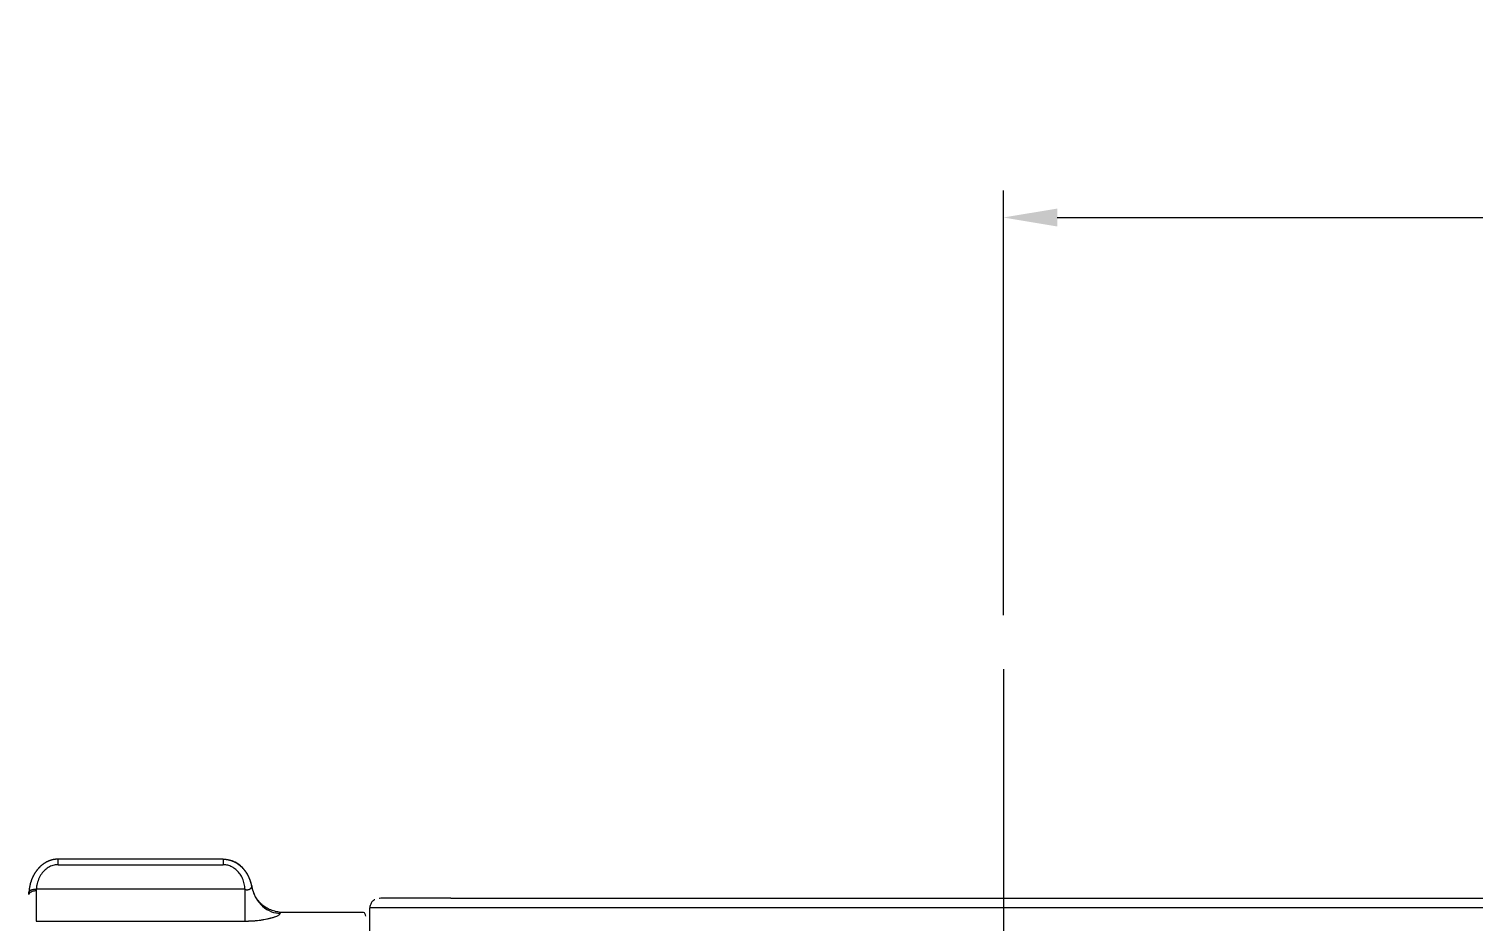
# Model space of a CAD drawing. Extents: x 6534 to 7663, y 0 to 827.
# Drawn here: x 6675.1 to 6782.3, y 243.6 to 309.8 of the extents above; entities that cross this region are included whole.
import ezdxf

# ---------------------------------------------------------------- set-up
doc = ezdxf.new("R2010")
doc.units = 0
doc.header["$LTSCALE"] = 30
doc.header["$MEASUREMENT"] = 0
doc.header["$PDMODE"] = 3
doc.header["$PDSIZE"] = -10
doc.linetypes.add('CENTER', pattern=[2, 1.25, -0.25, 0.25, -0.25])
doc.layers.get('0').update_dxf_attribs({"linetype": 'CONTINUOUS'})
doc.layers.get('DEFPOINTS').update_dxf_attribs({"linetype": 'CONTINUOUS'})
doc.layers.add('1', color=7, linetype='CONTINUOUS')
doc.layers.add('DEF_LAYER_ASSEM_MEMBER', color=7, linetype='CONTINUOUS')
doc.styles.add('Daelim Dimension', font='NanumGothic.ttf')
doc.dimstyles.new('DEFAULT', dxfattribs={"dimscale": 2, "dimtxt": 2, "dimasz": 2, "dimexe": 0, "dimexo": 2, "dimgap": 1, "dimtad": 1, "dimdec": 1, "dimzin": 9, "dimdsep": 46, "dimtxsty": 'Daelim Dimension', "dimcen": 0.5, "dimclrd": 252, "dimclre": 252, "dimclrt": 3, "dimadec": 1, "dimazin": 0, "dimtfac": 1, "dimtdec": 1, "dimtix": 1, "dimtmove": 0, "dimatfit": 3, "dimfxl": 1, "dimtolj": 1, "dimtzin": 1, "dimlwd": 9, "dimlwe": 9, "dimarcsym": 0})

# ---------------------------------------------------------------- blocks, each defined once
blk = doc.blocks.new('*D15')
at = {"color": 5, "lineweight": 9, "ltscale": 0.5, "transparency": 16777216}
for p, q in [((6747.43, 266.32), (6747.43, 297.82)), ((6897.43, 266.32), (6897.43, 297.82)), ((6751.43, 295.82), (6893.43, 295.82))]:
    blk.add_line(p, q, dxfattribs=at)
at = {"color": 5, "ltscale": 0.5, "transparency": 16777216}
for points in [[(6751.43, 296.48), (6751.43, 295.15), (6747.43, 295.82)], [(6893.43, 296.48), (6893.43, 295.15), (6897.43, 295.82)]]:
    blk.add_solid(points, dxfattribs=at)
at = {"layer": 'DEFPOINTS', "color": 0, "ltscale": 0.5, "transparency": 16777216}
for p in [(6897.43, 295.82), (6747.43, 262.32), (6897.43, 262.32)]:
    blk.add_point(p, dxfattribs=at)
at = {"color": 7, "ltscale": 0.5, "transparency": 16777216, "insert": (6822.43, 303.25), "char_height": 10, "attachment_point": 5, "style": 'Daelim Dimension'}
blk.add_mtext('\\A1;150', dxfattribs=at)

msp = doc.modelspace()

# ---------------------------------------------------------------- linework, layer by layer
at = {"layer": '1', "color": 7, "linetype": 'Continuous', "lineweight": 18}
for p, q in [((6689.55, 248.23), (6677.31, 248.23)), ((6691.17, 243.63), (6691.17, 245.99)), ((6700.43, 232.52), (6700.43, 244.62)), ((6949.43, 245.32), (6706.43, 245.32)), ((6699.93, 244.27), (6693.77, 244.27))]:
    msp.add_line(p, q, dxfattribs=at)
at = {"layer": '1', "color": 7, "linetype": 'Continuous', "lineweight": 13}
for p, q in [((6677.31, 247.81), (6689.55, 247.81)), ((6691.17, 245.99), (6675.68, 245.99)), ((6949.43, 244.62), (6706.43, 244.62)), ((6675.67, 243.63), (6691.17, 243.63)), ((6693.77, 244.27), (6693.77, 244.21))]:
    msp.add_line(p, q, dxfattribs=at)
msp.add_ellipse((6706.43, 244.62), major_axis=(6, 0), ratio=0.000742, start_param=1.570796, end_param=3.141593, dxfattribs=at)
at = {"layer": '1', "color": 7, "linetype": 'Continuous', "lineweight": 18}
msp.add_ellipse((6706.43, 245.32), major_axis=(5.3, 0), ratio=0.000742, start_param=1.570796, end_param=3.141593, dxfattribs=at)
for points, knots in [([(6677.31, 248.23), (6677.3, 248.23), (6677.28, 248.23), (6677.26, 248.23), (6677.24, 248.23), (6677.22, 248.23), (6677.2, 248.22), (6677.18, 248.22), (6677.15, 248.22), (6677.13, 248.22), (6677.11, 248.22), (6677.09, 248.21), (6677.07, 248.21), (6677.04, 248.21), (6677.02, 248.2), (6677, 248.2), (6676.98, 248.2), (6676.96, 248.19), (6676.93, 248.19), (6676.91, 248.18), (6676.89, 248.18), (6676.87, 248.17), (6676.85, 248.17), (6676.82, 248.16), (6676.8, 248.16), (6676.78, 248.15), (6676.76, 248.14), (6676.74, 248.14), (6676.71, 248.13), (6676.69, 248.12), (6676.67, 248.11), (6676.65, 248.1), (6676.63, 248.1), (6676.6, 248.09), (6676.58, 248.08), (6676.56, 248.07), (6676.54, 248.06), (6676.52, 248.05), (6676.5, 248.04), (6676.47, 248.03), (6676.45, 248.02), (6676.43, 248.01), (6676.41, 247.99), (6676.39, 247.98), (6676.37, 247.97), (6676.35, 247.96), (6676.33, 247.95), (6676.3, 247.93), (6676.28, 247.92), (6676.26, 247.91), (6676.24, 247.89), (6676.22, 247.88), (6676.2, 247.86), (6676.18, 247.85), (6676.16, 247.83), (6676.14, 247.82), (6676.12, 247.8), (6676.1, 247.79), (6676.08, 247.77), (6676.06, 247.75), (6676.04, 247.74), (6676.02, 247.72), (6676, 247.7), (6675.98, 247.69), (6675.96, 247.67), (6675.95, 247.65), (6675.93, 247.63), (6675.91, 247.61), (6675.88, 247.59), (6675.86, 247.56), (6675.84, 247.54), (6675.81, 247.51), (6675.79, 247.48), (6675.76, 247.45), (6675.74, 247.42), (6675.72, 247.39), (6675.69, 247.36), (6675.67, 247.33), (6675.65, 247.3), (6675.63, 247.27), (6675.6, 247.24), (6675.58, 247.2), (6675.56, 247.17), (6675.54, 247.13), (6675.52, 247.1), (6675.5, 247.06), (6675.48, 247.03), (6675.46, 246.99), (6675.44, 246.95), (6675.42, 246.91), (6675.4, 246.87), (6675.38, 246.83), (6675.37, 246.79), (6675.35, 246.75), (6675.33, 246.71), (6675.32, 246.66), (6675.3, 246.62), (6675.29, 246.58), (6675.27, 246.53), (6675.26, 246.49), (6675.24, 246.44), (6675.23, 246.39), (6675.22, 246.35), (6675.21, 246.3), (6675.2, 246.25), (6675.19, 246.2), (6675.18, 246.15), (6675.17, 246.1), (6675.16, 246.05), (6675.16, 246), (6675.15, 245.95), (6675.15, 245.9), (6675.14, 245.85), (6675.14, 245.81), (6675.14, 245.8)], [0, 0, 0, 0, 0.005874, 0.011763, 0.017667, 0.023587, 0.029522, 0.035473, 0.041441, 0.047424, 0.053424, 0.05944, 0.065474, 0.071524, 0.077591, 0.083676, 0.089779, 0.095899, 0.102037, 0.108193, 0.114368, 0.120562, 0.126774, 0.133006, 0.139258, 0.145531, 0.151823, 0.158137, 0.164472, 0.170828, 0.177206, 0.183606, 0.190028, 0.196473, 0.202941, 0.209433, 0.215947, 0.222486, 0.229048, 0.235635, 0.242246, 0.248882, 0.255542, 0.262229, 0.26894, 0.275678, 0.282441, 0.289231, 0.296048, 0.302891, 0.309761, 0.316658, 0.323583, 0.330535, 0.337514, 0.344522, 0.351557, 0.35862, 0.365711, 0.372831, 0.379979, 0.387154, 0.394359, 0.401592, 0.408853, 0.416143, 0.423462, 0.430811, 0.440527, 0.450357, 0.460302, 0.470363, 0.48054, 0.490834, 0.501246, 0.511775, 0.522422, 0.533187, 0.544071, 0.555074, 0.566196, 0.577438, 0.5888, 0.600282, 0.611885, 0.623609, 0.635453, 0.647419, 0.659505, 0.671713, 0.68404, 0.696488, 0.709056, 0.721743, 0.73455, 0.747475, 0.76052, 0.773684, 0.786967, 0.800368, 0.813887, 0.827524, 0.841277, 0.855147, 0.869133, 0.883234, 0.897448, 0.911774, 0.926212, 0.940759, 0.955413, 0.970172, 0.985035, 1, 1, 1, 1]), ([(6689.55, 248.23), (6689.56, 248.23), (6689.57, 248.23), (6689.59, 248.23), (6689.61, 248.23), (6689.63, 248.23), (6689.65, 248.22), (6689.67, 248.22), (6689.69, 248.22), (6689.71, 248.22), (6689.73, 248.22), (6689.75, 248.22), (6689.77, 248.21), (6689.79, 248.21), (6689.8, 248.21), (6689.82, 248.21), (6689.84, 248.2), (6689.86, 248.2), (6689.88, 248.2), (6689.9, 248.19), (6689.92, 248.19), (6689.94, 248.18), (6689.96, 248.18), (6689.98, 248.18), (6690, 248.17), (6690.02, 248.16), (6690.04, 248.16), (6690.06, 248.15), (6690.08, 248.15), (6690.1, 248.14), (6690.12, 248.14), (6690.14, 248.13), (6690.16, 248.12), (6690.18, 248.11), (6690.2, 248.11), (6690.22, 248.1), (6690.24, 248.09), (6690.26, 248.08), (6690.28, 248.08), (6690.3, 248.07), (6690.32, 248.06), (6690.34, 248.05), (6690.36, 248.04), (6690.38, 248.03), (6690.4, 248.02), (6690.41, 248.01), (6690.43, 248), (6690.45, 247.99), (6690.47, 247.98), (6690.49, 247.97), (6690.51, 247.96), (6690.53, 247.95), (6690.55, 247.94), (6690.57, 247.92), (6690.58, 247.91), (6690.6, 247.9), (6690.62, 247.89), (6690.64, 247.87), (6690.66, 247.86), (6690.68, 247.85), (6690.69, 247.84), (6690.71, 247.82), (6690.73, 247.81), (6690.75, 247.79), (6690.76, 247.78), (6690.78, 247.77), (6690.8, 247.75), (6690.82, 247.73), (6690.84, 247.72), (6690.86, 247.69), (6690.89, 247.67), (6690.91, 247.65), (6690.94, 247.62), (6690.96, 247.6), (6690.98, 247.57), (6691.01, 247.55), (6691.03, 247.52), (6691.06, 247.49), (6691.08, 247.46), (6691.11, 247.43), (6691.13, 247.4), (6691.16, 247.37), (6691.18, 247.34), (6691.21, 247.3), (6691.23, 247.27), (6691.25, 247.23), (6691.28, 247.19), (6691.3, 247.16), (6691.32, 247.12), (6691.35, 247.08), (6691.37, 247.04), (6691.39, 246.99), (6691.41, 246.95), (6691.43, 246.91), (6691.45, 246.86), (6691.47, 246.82), (6691.49, 246.77), (6691.51, 246.73), (6691.53, 246.68), (6691.55, 246.63), (6691.56, 246.58), (6691.58, 246.53), (6691.59, 246.48), (6691.61, 246.43), (6691.62, 246.38), (6691.63, 246.32), (6691.65, 246.27), (6691.65, 246.23), (6691.66, 246.22)], [0, 0, 0, 0, 0.005972, 0.011961, 0.017966, 0.023988, 0.030027, 0.036083, 0.042155, 0.048246, 0.054353, 0.060478, 0.06662, 0.07278, 0.078958, 0.085153, 0.091367, 0.097598, 0.103848, 0.110116, 0.116402, 0.122707, 0.12903, 0.135372, 0.141732, 0.148112, 0.15451, 0.160927, 0.167363, 0.173817, 0.180291, 0.186784, 0.193297, 0.199828, 0.206378, 0.212948, 0.219537, 0.226145, 0.232772, 0.239419, 0.246085, 0.25277, 0.259474, 0.266198, 0.272941, 0.279702, 0.286483, 0.293283, 0.300101, 0.306939, 0.313795, 0.32067, 0.327564, 0.334476, 0.341406, 0.348355, 0.355322, 0.362307, 0.36931, 0.37633, 0.383368, 0.390423, 0.397496, 0.404586, 0.411692, 0.418815, 0.425955, 0.433111, 0.443002, 0.453122, 0.46347, 0.474048, 0.484857, 0.495897, 0.507168, 0.518672, 0.530407, 0.542374, 0.554574, 0.567005, 0.579667, 0.592559, 0.60568, 0.61903, 0.632606, 0.646408, 0.660432, 0.674677, 0.689141, 0.70382, 0.718712, 0.733813, 0.74912, 0.764628, 0.780334, 0.796233, 0.812319, 0.828589, 0.845036, 0.861654, 0.878439, 0.895382, 0.912478, 0.92972, 0.947101, 0.964613, 0.982248, 1, 1, 1, 1]), ([(6691.67, 246.2), (6691.61, 246.53), (6691.45, 246.97), (6691.11, 247.46), (6690.76, 247.81), (6690.42, 248.03), (6690.26, 248.08), (6690.23, 248.09)], [0, 0, 0, 0, 0.343005, 0.501569, 0.650786, 0.933003, 1, 1, 1, 1]), ([(6675.13, 245.6), (6675.13, 245.61), (6675.13, 245.63), (6675.13, 245.66), (6675.13, 245.69), (6675.13, 245.71), (6675.13, 245.74), (6675.14, 245.77), (6675.14, 245.79), (6675.14, 245.8)], [0, 0, 0, 0, 0.145761, 0.290604, 0.434496, 0.57741, 0.719317, 0.860189, 1, 1, 1, 1]), ([(6675.68, 245.99), (6675.68, 245.96), (6675.68, 245.92), (6675.67, 245.88), (6675.67, 245.87)], [0, 0, 0, 0, 0.637666, 1, 1, 1, 1]), ([(6691.17, 245.99), (6691.17, 245.99), (6691.18, 245.98), (6691.2, 245.98), (6691.23, 245.97), (6691.25, 245.96), (6691.28, 245.96), (6691.3, 245.96), (6691.33, 245.96), (6691.35, 245.96), (6691.38, 245.96), (6691.41, 245.97), (6691.43, 245.98), (6691.46, 245.98), (6691.48, 245.99), (6691.51, 246), (6691.53, 246.01), (6691.55, 246.03), (6691.57, 246.04), (6691.59, 246.05), (6691.61, 246.06), (6691.63, 246.08), (6691.64, 246.1), (6691.65, 246.12), (6691.66, 246.14), (6691.66, 246.16), (6691.66, 246.18), (6691.66, 246.2), (6691.66, 246.21), (6691.66, 246.22)], [0, 0, 0, 0, 0.019041, 0.050426, 0.083844, 0.119328, 0.156765, 0.195567, 0.234955, 0.274472, 0.314125, 0.353845, 0.393521, 0.433127, 0.472659, 0.512169, 0.551713, 0.591369, 0.631234, 0.671433, 0.712374, 0.754229, 0.798602, 0.843705, 0.886896, 0.92647, 0.961153, 0.99132, 1, 1, 1, 1]), ([(6700.79, 245.22), (6700.76, 245.21), (6700.67, 245.16), (6700.54, 245.01), (6700.45, 244.81), (6700.43, 244.68), (6700.43, 244.62)], [0, 0, 0, 0, 0.121209, 0.442692, 0.77173, 1, 1, 1, 1]), ([(6700.13, 244), (6700.13, 244.08), (6700.1, 244.18), (6699.98, 244.27), (6699.9, 244.27), (6699.87, 244.27)], [0, 0, 0, 0, 0.485486, 0.766007, 1, 1, 1, 1])]:
    msp.add_open_spline(points, degree=3, knots=knots, dxfattribs=at)
at = {"layer": '1', "color": 7, "linetype": 'Continuous', "lineweight": 13}
for points, knots in [([(6677.31, 247.81), (6677.21, 247.81), (6676.98, 247.79), (6676.65, 247.67), (6676.32, 247.44), (6676.05, 247.13), (6675.84, 246.74), (6675.72, 246.35), (6675.69, 246.09), (6675.68, 245.99)], [0, 0, 0, 0, 0.118223, 0.265931, 0.416526, 0.570785, 0.728957, 0.890174, 1, 1, 1, 1]), ([(6691.17, 245.99), (6691.16, 246.06), (6691.14, 246.27), (6691.07, 246.6), (6690.91, 246.96), (6690.69, 247.27), (6690.43, 247.52), (6690.13, 247.7), (6689.83, 247.8), (6689.64, 247.81), (6689.55, 247.81)], [0, 0, 0, 0, 0.074984, 0.216031, 0.357747, 0.496673, 0.633295, 0.767439, 0.895388, 1, 1, 1, 1]), ([(6675.67, 245.87), (6675.64, 245.87), (6675.61, 245.87), (6675.54, 245.86), (6675.51, 245.85), (6675.41, 245.84), (6675.34, 245.82), (6675.24, 245.76), (6675.2, 245.73), (6675.16, 245.68), (6675.15, 245.67), (6675.13, 245.63), (6675.13, 245.62), (6675.13, 245.6)], [0, 0, 0, 0, 0.125, 0.125, 0.25, 0.25, 0.5, 0.5, 0.75, 0.75, 0.875, 0.875, 1, 1, 1, 1]), ([(6691.66, 246.25), (6691.66, 246.25), (6691.66, 246.25), (6691.66, 246.25), (6691.66, 246.25), (6691.66, 246.25), (6691.66, 246.25), (6691.66, 246.24), (6691.66, 246.24), (6691.66, 246.24), (6691.66, 246.24), (6691.66, 246.24), (6691.66, 246.23), (6691.66, 246.23), (6691.66, 246.23), (6691.66, 246.22), (6691.66, 246.22), (6691.66, 246.22), (6691.66, 246.22)], [0, 0, 0, 0, 0.062483, 0.124963, 0.187442, 0.249921, 0.3124, 0.374881, 0.437365, 0.499852, 0.562343, 0.624841, 0.687345, 0.749856, 0.812377, 0.874907, 0.937448, 1, 1, 1, 1]), ([(6691.66, 246.22), (6691.71, 245.95), (6691.9, 245.4), (6692.43, 244.7), (6693.11, 244.29), (6693.56, 244.21), (6693.77, 244.21)], [0, 0, 0, 0, 0.243611, 0.502171, 0.760731, 1, 1, 1, 1]), ([(6691.17, 243.63), (6691.18, 243.63), (6691.19, 243.63), (6691.22, 243.63), (6691.24, 243.63), (6691.27, 243.63), (6691.3, 243.63), (6691.32, 243.63), (6691.35, 243.63), (6691.38, 243.63), (6691.41, 243.63), (6691.43, 243.64), (6691.46, 243.64), (6691.49, 243.64), (6691.52, 243.64), (6691.55, 243.64), (6691.58, 243.64), (6691.63, 243.64), (6691.7, 243.65), (6691.8, 243.66), (6691.89, 243.66), (6691.99, 243.67), (6692.14, 243.69), (6692.34, 243.71), (6692.57, 243.75), (6692.8, 243.79), (6692.97, 243.83), (6693.1, 243.87), (6693.2, 243.89), (6693.29, 243.92), (6693.4, 243.96), (6693.52, 244), (6693.63, 244.06), (6693.7, 244.1), (6693.74, 244.14), (6693.76, 244.16), (6693.76, 244.17), (6693.77, 244.18), (6693.77, 244.19), (6693.77, 244.2), (6693.77, 244.2), (6693.77, 244.21), (6693.77, 244.21), (6693.77, 244.21), (6693.77, 244.21)], [0, 0, 0, 0, 0.004929, 0.009959, 0.015089, 0.020319, 0.025649, 0.031079, 0.03661, 0.042241, 0.047972, 0.053801, 0.059731, 0.065761, 0.071891, 0.078121, 0.08445, 0.090879, 0.10876, 0.128001, 0.148611, 0.170595, 0.193966, 0.247721, 0.307336, 0.363631, 0.430314, 0.45593, 0.495057, 0.533276, 0.562324, 0.639844, 0.704536, 0.783982, 0.857337, 0.879113, 0.903931, 0.931798, 0.947571, 0.961587, 0.973839, 0.984326, 0.993046, 1, 1, 1, 1])]:
    msp.add_open_spline(points, degree=3, knots=knots, dxfattribs=at)
for points, weights in [([(6677.31, 247.81), (6677.31, 248.07), (6677.31, 248.23), (6677.31, 248.23)], [1.16506064187, 0.997248794441, 0.957393629258, 1.04549514632]), ([(6689.55, 248.23), (6689.55, 248.23), (6689.55, 248.07), (6689.55, 247.81)], [1.05440778973, 0.958376385651, 0.989468743838, 1.14768486429]), ([(6675.14, 245.8), (6675.15, 245.93), (6675.37, 246.01), (6675.68, 245.99)], [1.16507525966, 0.944980566908, 0.944974913592, 1.16505829971])]:
    msp.add_rational_spline(points, weights, degree=3, dxfattribs=at)
msp.add_open_spline([(6675.67, 245.87), (6675.67, 245.73), (6675.67, 245.46), (6675.67, 245.09), (6675.67, 244.75), (6675.67, 244.44), (6675.67, 244.17), (6675.67, 243.94), (6675.67, 243.76), (6675.67, 243.67), (6675.67, 243.63)], degree=3, dxfattribs=at)
at = {"layer": '1', "color": 7, "linetype": 'Continuous', "lineweight": 18}
msp.add_open_spline([(6693.82, 244.27), (6691.97, 244.52), (6691.65, 246.33)], degree=2, dxfattribs=at)
at = {"layer": 'DEF_LAYER_ASSEM_MEMBER', "color": 1, "linetype": 'CENTER', "lineweight": 5}
msp.add_line((6747.43, 262.32), (6747.43, 134.14), dxfattribs=at)

# ---------------------------------------------------------------- dimensions: what is measured, and where the dimension line sits
at = {"color": 5, "ltscale": 0.5}
dim = msp.add_linear_dim(base=(6897.43, 295.82), p1=(6747.43, 262.32), p2=(6897.43, 262.32), dimstyle='DEFAULT', override={"dimtxt": 5, "dimexe": 1, "dimdec": 0, "dimclrd": 5, "dimclre": 5, "dimclrt": 7}, dxfattribs=at)
dim.commit()
dim.dimension.update_dxf_attribs({"geometry": '*D15', "text_midpoint": (6822.43, 303.25)})

doc.saveas('drawing.dxf')
